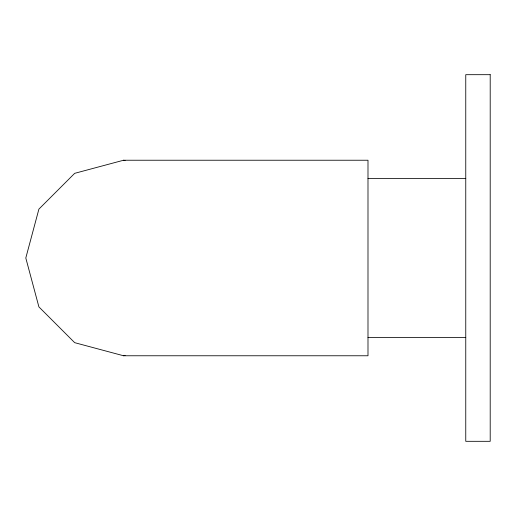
<?xml version="1.0" encoding="UTF-8"?>
<svg xmlns="http://www.w3.org/2000/svg" width="516" height="516" viewBox="0 0 516 516"><rect width="100%" height="100%" fill="white"/><g stroke="black" fill="none" stroke-linecap="round" stroke-linejoin="round"><path stroke-width="0.77" d="M123.569 160.231L74.685 173.331L38.9 209.115L25.8 258L38.9 306.885L74.685 342.669L123.569 355.769L367.992 355.769L367.992 160.231L123.569 160.231L125.117 160.65M123.569 355.769L125.117 355.35M367.992 178.562L465.761 178.562M367.992 337.438L465.761 337.438M490.2 74.685L465.761 74.685L465.761 441.315L490.2 441.315L490.2 74.685"/></g></svg>
